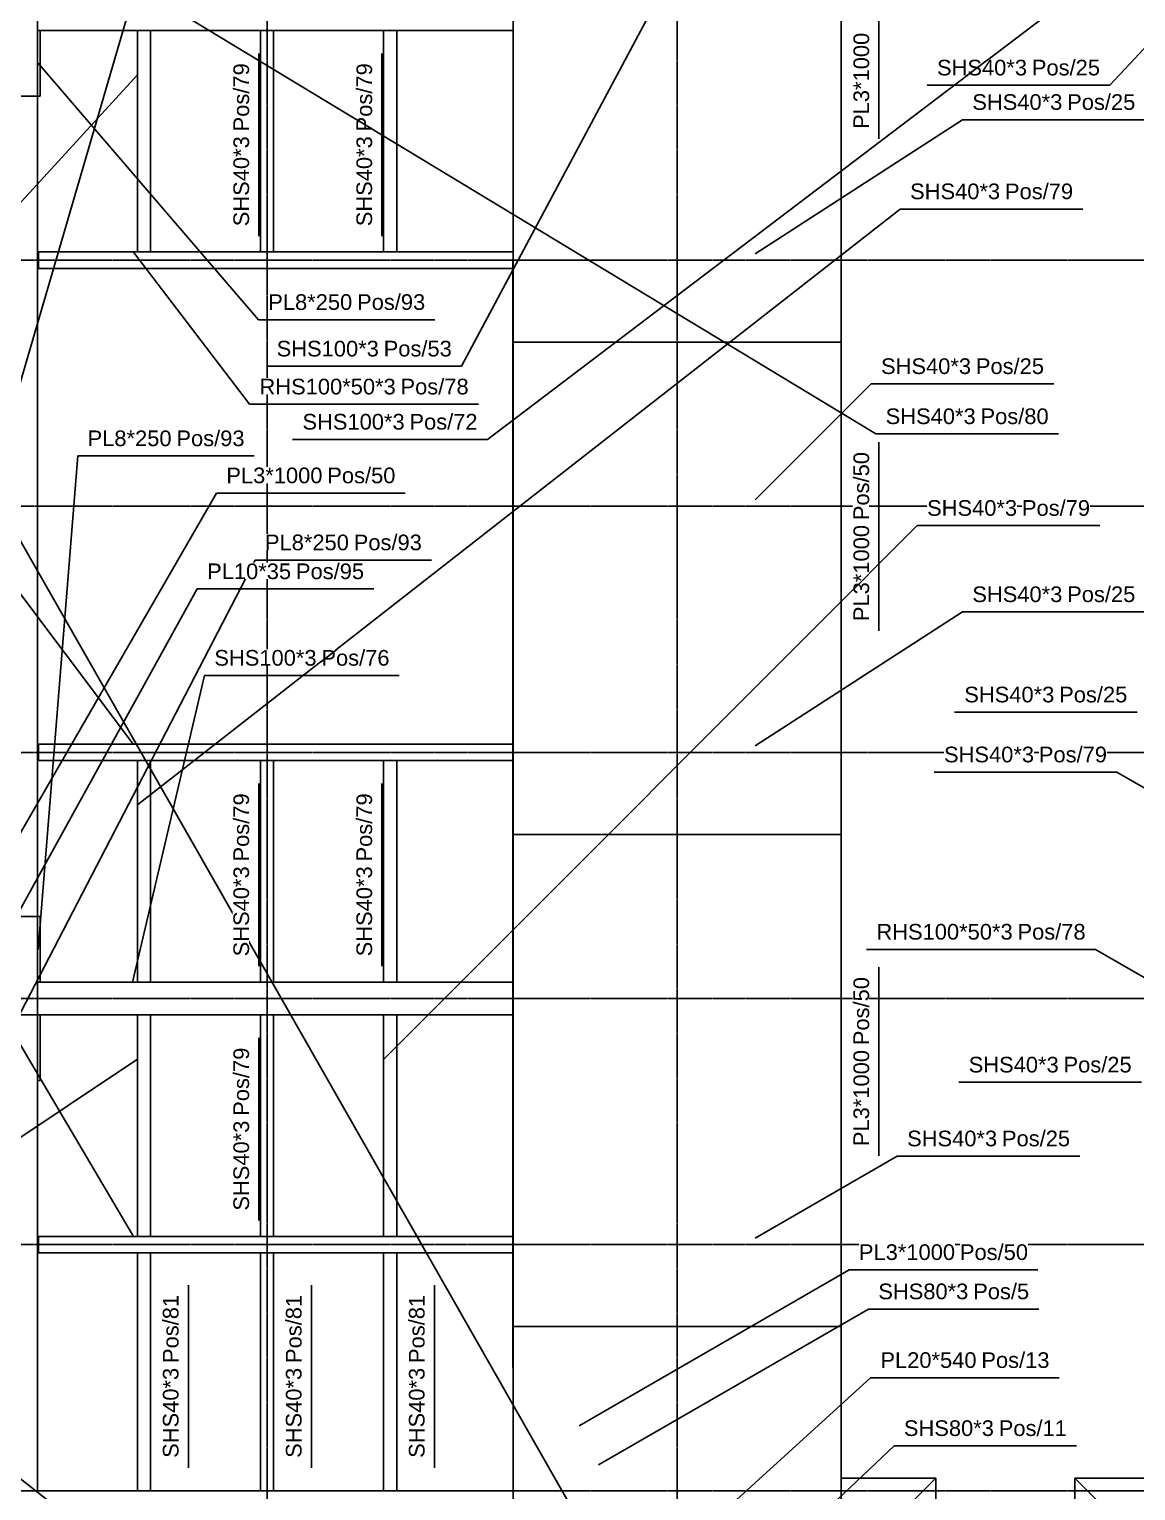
# Model space of a CAD drawing. Header units: millimetres. Extents: x -57554 to 16546, y 2142 to 98430.
# Drawn here: x 1090 to 4463, y 60922 to 65376 of the extents above; entities that cross this region are included whole.
import ezdxf

# ---------------------------------------------------------------- set-up
doc = ezdxf.new("R2010")
doc.units = ezdxf.units.MM
doc.linetypes.add('DXK_LINE_DOT3', pattern=[5.9187, 2.979, -0.9799, 0.9799, -0.9799])
doc.layers.add('S-Z2-A_TEXTUAL_ANNOTATION', color=7, linetype='Continuous')
doc.styles.add('Arial', font='ARIAL.TTF', dxfattribs={"height": 0.2})

msp = doc.modelspace()

# ---------------------------------------------------------------- linework, layer by layer
at = {"color": 1, "linetype": 'DXK_LINE_DOT3'}
for p, q in [((1815.2, 57422.3), (1815.2, 70422.3)), ((2565.2, 57422.3), (2565.2, 70422.3)), ((3065.2, 57422.3), (3065.2, 70422.3)), ((3565.2, 57422.3), (3565.2, 70422.3)), ((-6934.8, 64672.3), (15065.2, 64672.3)), ((-6934.8, 63922.3), (15065.2, 63922.3)), ((-6934.8, 63172.3), (15065.2, 63172.3)), ((-6934.8, 62422.3), (15065.2, 62422.3)), ((-6934.8, 61672.3), (15065.2, 61672.3)), ((-6934.8, 60922.3), (15065.2, 60922.3))]:
    msp.add_line(p, q, dxfattribs=at)
at = {"color": 2, "linetype": 'Continuous'}
for p, q in [((2565.2, 65922.3), (2565.2, 64422.3)), ((3565.2, 64422.3), (3565.2, 65922.3)), ((1115.2, 65472.3), (1115.2, 65172.3)), ((1115.2, 65372.3), (2565.2, 65372.3)), ((1123.2, 65372.3), (1115.2, 65372.3)), ((1123.2, 65172.3), (1123.2, 65372.3)), ((1460.2, 65372.3), (1420.2, 65372.3)), ((1420.2, 65372.3), (1420.2, 64697.3)), ((1460.2, 65372.3), (1460.2, 64697.3)), ((1835.2, 65372.3), (1795.2, 65372.3)), ((1795.2, 65372.3), (1795.2, 64697.3)), ((1835.2, 65372.3), (1835.2, 64697.3)), ((2210.2, 65372.3), (2170.2, 65372.3)), ((2170.2, 65372.3), (2170.2, 64697.3)), ((2210.2, 65372.3), (2210.2, 64697.3)), ((1115.2, 65172.3), (865.2, 65172.3)), ((1115.2, 62672.3), (1115.2, 65172.3)), ((1115.2, 65172.3), (1123.2, 65172.3)), ((1118.2, 64697.3), (2565.2, 64697.3)), ((1118.2, 64647.3), (1118.2, 64697.3)), ((1460.2, 64697.3), (1420.2, 64697.3)), ((1835.2, 64697.3), (1795.2, 64697.3)), ((2210.2, 64697.3), (2170.2, 64697.3)), ((2564.7, 64647.3), (1118.2, 64647.3)), ((2564.7, 64672.3), (2565.2, 64672.3)), ((2564.7, 63172.3), (2564.7, 64672.3)), ((3565.2, 64422.3), (2565.2, 64422.3)), ((2565.2, 64422.3), (2565.2, 62922.3)), ((2565.2, 64422.3), (3565.2, 64422.3)), ((3565.2, 62922.3), (3565.2, 64422.3)), ((1118.2, 63197.3), (2564.7, 63197.3)), ((1118.2, 63147.3), (1118.2, 63197.3)), ((2564.7, 63172.3), (2565.2, 63172.3)), ((2564.7, 61672.3), (2564.7, 63172.3)), ((2565.2, 63172.3), (2564.7, 63172.3)), ((2564.7, 63147.3), (1118.2, 63147.3)), ((1460.2, 63147.3), (1420.2, 63147.3)), ((1420.2, 63147.3), (1420.2, 62472.3)), ((1460.2, 63147.3), (1460.2, 62472.3)), ((1835.2, 63147.3), (1795.2, 63147.3)), ((1795.2, 63147.3), (1795.2, 62472.3)), ((1835.2, 63147.3), (1835.2, 62472.3)), ((2210.2, 63147.3), (2170.2, 63147.3)), ((2170.2, 63147.3), (2170.2, 62472.3)), ((2210.2, 63147.3), (2210.2, 62472.3)), ((3565.2, 62922.3), (2565.2, 62922.3)), ((2565.2, 62922.3), (2565.2, 61422.3)), ((2565.2, 62922.3), (3565.2, 62922.3)), ((3565.2, 61422.3), (3565.2, 62922.3)), ((865.2, 62672.3), (1115.2, 62672.3)), ((1115.2, 62672.3), (1115.2, 62372.3)), ((1115.2, 62672.3), (1123.2, 62672.3)), ((1123.2, 62472.3), (1123.2, 62672.3)), ((1115.2, 62472.3), (2564.7, 62472.3)), ((1115.2, 62472.3), (1123.2, 62472.3)), ((1460.2, 62472.3), (1420.2, 62472.3)), ((1835.2, 62472.3), (1795.2, 62472.3)), ((2210.2, 62472.3), (2170.2, 62472.3)), ((1115.2, 62372.3), (815.2, 62372.3)), ((1115.2, 60922.3), (1115.2, 62372.3)), ((1115.2, 62372.3), (2564.7, 62372.3)), ((1115.2, 62372.3), (1115.2, 62172.3)), ((1115.2, 62372.3), (1123.2, 62372.3)), ((1123.2, 62172.3), (1123.2, 62372.3)), ((1460.2, 62372.3), (1420.2, 62372.3)), ((1420.2, 62372.3), (1420.2, 61697.3)), ((1460.2, 62372.3), (1460.2, 61697.3)), ((1835.2, 62372.3), (1795.2, 62372.3)), ((1795.2, 62372.3), (1795.2, 61697.3)), ((1835.2, 62372.3), (1835.2, 61697.3)), ((2210.2, 62372.3), (2170.2, 62372.3)), ((2170.2, 62372.3), (2170.2, 61697.3)), ((2210.2, 62372.3), (2210.2, 61697.3)), ((1115.2, 62172.3), (1123.2, 62172.3)), ((1118.2, 61697.3), (2564.7, 61697.3)), ((1118.2, 61647.3), (1118.2, 61697.3)), ((1460.2, 61697.3), (1420.2, 61697.3)), ((1835.2, 61697.3), (1795.2, 61697.3)), ((2210.2, 61697.3), (2170.2, 61697.3)), ((2564.7, 61647.3), (1118.2, 61647.3)), ((1460.2, 61647.3), (1420.2, 61647.3)), ((1420.2, 61647.3), (1420.2, 60922.3)), ((1460.2, 60922.3), (1460.2, 61647.3)), ((1835.2, 61647.3), (1795.2, 61647.3)), ((1795.2, 61647.3), (1795.2, 60922.3)), ((1835.2, 60922.3), (1835.2, 61647.3)), ((2210.2, 61647.3), (2170.2, 61647.3)), ((2170.2, 61647.3), (2170.2, 60922.3)), ((2210.2, 60922.3), (2210.2, 61647.3)), ((2565.2, 61672.3), (2564.7, 61672.3)), ((2565.2, 61671.6), (2564.7, 61671.6)), ((2564.7, 61671.6), (2565.2, 60922.3)), ((3565.2, 61422.3), (2565.2, 61422.3)), ((2565.2, 60449.4), (2565.2, 61422.3)), ((2565.2, 61422.3), (3565.2, 61422.3)), ((3565.2, 59922.3), (3565.2, 61422.3)), ((3853.2, 60960.3), (3565.2, 60960.3)), ((3777.1, 60884.2), (3853.2, 60960.3)), ((3853.2, 59634.2), (3853.2, 60960.3)), ((4277.1, 59634.2), (4277.1, 60960.3)), ((4353.2, 60884.2), (4277.1, 60960.3)), ((4565.2, 60960.3), (4277.1, 60960.3)), ((1065.2, 60922.3), (2565.2, 60922.3)), ((2565.2, 60449.4), (2565.2, 60922.3))]:
    msp.add_line(p, q, dxfattribs=at)
at = {"layer": 'S-Z2-A_TEXTUAL_ANNOTATION'}
for p, q in [((3462.6, 66324.4), (2408, 64348.9)), ((5303.1, 66191.8), (4383.8, 65205.4)), ((3680.2, 65042.3), (3680.2, 65617.5)), ((1405.4, 65471.8), (972, 63990.6)), ((1790.2, 64745.7), (1790.2, 65302.3)), ((2165.2, 64745.7), (2165.2, 65302.3)), ((1117, 65272.5), (1788.8, 64490.8)), ((1420.6, 65237), (183.2, 63889.6)), ((3827.2, 65205.4), (4383.8, 65205.4)), ((3934.9, 65100.4), (4491.5, 65100.4)), ((3745.2, 64828.2), (4301.8, 64828.2)), ((1408.4, 64696.8), (1762, 64233.3)), ((1788.8, 64490.8), (2326.9, 64490.8)), ((1814.4, 64348.9), (2408, 64348.9)), ((3656.6, 64295.4), (4213.2, 64295.4)), ((1762, 64233.3), (2459.4, 64233.3)), ((3670.7, 64142.8), (4227.3, 64142.8)), ((1893, 64126.1), (2486.6, 64126.1)), ((3680.2, 63542.3), (3680.2, 64117.5)), ((1117, 62572), (1238.1, 64075.6)), ((1238.1, 64075.6), (1776.3, 64075.6)), ((1661, 63962.5), (2236.2, 63962.5)), ((3797, 63863.3), (4353.6, 63863.3)), ((1408.4, 63196.8), (987.2, 63755.8)), ((1778.7, 63758.3), (2316.8, 63758.3)), ((977, 62539), (1602.5, 63670.3)), ((1602.5, 63670.3), (2140.7, 63670.3)), ((3934.9, 63600.4), (4491.5, 63600.4)), ((1408.4, 61696.8), (319.9, 63537.7)), ((1405.4, 62471.8), (1624.5, 63406.6)), ((1624.5, 63406.6), (2218.2, 63406.6)), ((3910.4, 63294.7), (4467, 63294.7)), ((1790.2, 62520.7), (1790.2, 63077.3)), ((2165.2, 62520.7), (2165.2, 63077.3)), ((3848.6, 63112), (4405.1, 63112)), ((5920.6, 62237), (4405.1, 63112)), ((3642.5, 62571.8), (4339.9, 62571.8)), ((3680.2, 61942.3), (3680.2, 62517.5)), ((1790.2, 61745.7), (1790.2, 62302.3)), ((1420.6, 62237), (197.1, 61421.8)), ((3923.8, 62166.8), (4480.4, 62166.8)), ((3736.1, 61941.8), (4292.7, 61941.8)), ((2766.5, 61120.4), (3589.2, 61595.4)), ((3589.2, 61595.4), (4164.4, 61595.4)), ((1575.2, 60992.3), (1575.2, 61548.9)), ((1950.2, 60992.3), (1950.2, 61548.9)), ((2325.2, 60992.3), (2325.2, 61548.9)), ((2825.6, 61000.8), (3648.3, 61475.8)), ((3648.3, 61475.8), (4167.9, 61475.8)), ((2903.6, 60584), (3654.7, 61266.4)), ((3654.7, 61266.4), (4229.9, 61266.4)), ((1367.3, 60720.7), (973.3, 61028.6)), ((3304.7, 60660.2), (3726.3, 61059)), ((3726.3, 61059), (4282.9, 61059))]:
    msp.add_line(p, q, dxfattribs=at)

# ---------------------------------------------------------------- wipeouts: each hides what was drawn before it
msp.add_wipeout([(3650.2, 63865), (3600.2, 63865), (3600.2, 63572.3), (3650.2, 63572.3)]).dxf.layer = 'S-Z2-A_TEXTUAL_ANNOTATION'

# ---------------------------------------------------------------- next in the draw order: wipeouts: each hides what was drawn before it
for points in [[(3650.2, 64087.5), (3600.2, 64087.5), (3600.2, 63880), (3650.2, 63880)], [(4152.7, 63142), (4152.7, 63192), (3878.6, 63192), (3878.6, 63142)]]:
    msp.add_wipeout(points).dxf.layer = 'S-Z2-A_TEXTUAL_ANNOTATION'

# ---------------------------------------------------------------- next in the draw order: linework, layer by layer
msp.add_line((3303.1, 63941.8), (3656.6, 64295.4), dxfattribs=at)

# ---------------------------------------------------------------- next in the draw order: texts
at = {"layer": 'S-Z2-A_TEXTUAL_ANNOTATION', "style": 'Arial'}
for s, p in [('Pos/50', (3650.2, 63880)), ('PL3*1000', (3650.2, 63572.3))]:
    msp.add_text(s, height=47.75, rotation=90.0002, dxfattribs=at).set_placement(p)

# ---------------------------------------------------------------- next in the draw order: wipeouts: each hides what was drawn before it
msp.add_wipeout([(4375.1, 63142), (4375.1, 63192), (4167.7, 63192), (4167.7, 63142)]).dxf.layer = 'S-Z2-A_TEXTUAL_ANNOTATION'

# ---------------------------------------------------------------- next in the draw order: linework, layer by layer
at = {"layer": 'S-Z2-A_TEXTUAL_ANNOTATION'}
msp.add_line((-269.6, 66152.8), (4880.4, 57123), dxfattribs=at)

# ---------------------------------------------------------------- next in the draw order: texts
at = {"layer": 'S-Z2-A_TEXTUAL_ANNOTATION', "style": 'Arial'}
for s, p in [('SHS40*3', (3878.6, 63142)), ('Pos/79', (4167.7, 63142))]:
    msp.add_text(s, height=47.75, dxfattribs=at).set_placement(p)

# ---------------------------------------------------------------- next in the draw order: wipeouts: each hides what was drawn before it
for points in [[(3650.2, 65365), (3600.2, 65365), (3600.2, 65072.3), (3650.2, 65072.3)], [(4131.4, 65235.4), (4131.4, 65285.4), (3857.2, 65285.4), (3857.2, 65235.4)], [(4239, 65130.4), (4239, 65180.4), (3964.9, 65180.4), (3964.9, 65130.4)], [(1760.2, 65049.8), (1710.2, 65049.8), (1710.2, 64775.7), (1760.2, 64775.7)], [(2074.5, 64520.8), (2074.5, 64570.8), (1818.8, 64570.8), (1818.8, 64520.8)], [(2155.6, 64378.9), (2155.6, 64428.9), (1844.4, 64428.9), (1844.4, 64378.9)], [(3960.7, 64325.4), (3960.7, 64375.4), (3686.6, 64375.4), (3686.6, 64325.4)], [(2206.9, 64263.3), (2206.9, 64313.3), (1792, 64313.3), (1792, 64263.3)], [(1983.7, 63992.5), (1983.7, 64042.5), (1691, 64042.5), (1691, 63992.5)], [(4101.1, 63893.3), (4101.1, 63943.3), (3827, 63943.3), (3827, 63893.3)], [(2064.3, 63788.3), (2064.3, 63838.3), (1808.7, 63838.3), (1808.7, 63788.3)], [(4239, 63630.4), (4239, 63680.4), (3964.9, 63680.4), (3964.9, 63630.4)], [(1965.7, 63436.6), (1965.7, 63486.6), (1654.5, 63486.6), (1654.5, 63436.6)], [(4214.6, 63324.7), (4214.6, 63374.7), (3940.4, 63374.7), (3940.4, 63324.7)], [(2135.2, 62824.8), (2085.2, 62824.8), (2085.2, 62550.7), (2135.2, 62550.7)], [(3650.2, 62265), (3600.2, 62265), (3600.2, 61972.3), (3650.2, 61972.3)], [(4227.9, 62196.8), (4227.9, 62246.8), (3953.8, 62246.8), (3953.8, 62196.8)], [(1760.2, 62049.8), (1710.2, 62049.8), (1710.2, 61775.7), (1760.2, 61775.7)], [(4040.2, 61971.8), (4040.2, 62021.8), (3766.1, 62021.8), (3766.1, 61971.8)], [(3912, 61625.4), (3912, 61675.4), (3619.2, 61675.4), (3619.2, 61625.4)], [(3952.5, 61505.8), (3952.5, 61555.8), (3678.3, 61555.8), (3678.3, 61505.8)], [(3977.4, 61296.4), (3977.4, 61346.4), (3684.7, 61346.4), (3684.7, 61296.4)], [(1920.2, 61296.4), (1870.2, 61296.4), (1870.2, 61022.3), (1920.2, 61022.3)], [(2295.2, 61296.4), (2245.2, 61296.4), (2245.2, 61022.3), (2295.2, 61022.3)], [(4030.4, 61089), (4030.4, 61139), (3756.3, 61139), (3756.3, 61089)]]:
    msp.add_wipeout(points).dxf.layer = 'S-Z2-A_TEXTUAL_ANNOTATION'

# ---------------------------------------------------------------- next in the draw order: linework, layer by layer
at = {"layer": 'S-Z2-A_TEXTUAL_ANNOTATION'}
for p, q in [((3303.1, 64691.8), (3934.9, 65100.4)), ((-189, 60758.3), (1661, 63962.5)), ((1009, 62272.5), (1778.7, 63758.3)), ((3303.1, 63191.8), (3934.9, 63600.4)), ((3303.1, 61691.8), (3736.1, 61941.8))]:
    msp.add_line(p, q, dxfattribs=at)

# ---------------------------------------------------------------- next in the draw order: texts
at = {"layer": 'S-Z2-A_TEXTUAL_ANNOTATION', "style": 'Arial'}
msp.add_text('PL3*1000', height=47.75, rotation=90.0002, dxfattribs=at).set_placement((3650.2, 65072.3))

# ---------------------------------------------------------------- next in the draw order: wipeouts: each hides what was drawn before it
for points in [[(1760.2, 65272.3), (1710.2, 65272.3), (1710.2, 65064.8), (1760.2, 65064.8)], [(4353.8, 65235.4), (4353.8, 65285.4), (4146.4, 65285.4), (4146.4, 65235.4)], [(4461.5, 65130.4), (4461.5, 65180.4), (4254, 65180.4), (4254, 65130.4)], [(2296.9, 64520.8), (2296.9, 64570.8), (2089.5, 64570.8), (2089.5, 64520.8)], [(2378, 64378.9), (2378, 64428.9), (2170.6, 64428.9), (2170.6, 64378.9)], [(4183.2, 64325.4), (4183.2, 64375.4), (3975.7, 64375.4), (3975.7, 64325.4)], [(2429.4, 64263.3), (2429.4, 64313.3), (2221.9, 64313.3), (2221.9, 64263.3)], [(2206.2, 63992.5), (2206.2, 64042.5), (1998.7, 64042.5), (1998.7, 63992.5)], [(4323.6, 63893.3), (4323.6, 63943.3), (4116.1, 63943.3), (4116.1, 63893.3)], [(4461.5, 63630.4), (4461.5, 63680.4), (4254, 63680.4), (4254, 63630.4)], [(2188.2, 63436.6), (2188.2, 63486.6), (1980.7, 63486.6), (1980.7, 63436.6)], [(4437, 63324.7), (4437, 63374.7), (4229.6, 63374.7), (4229.6, 63324.7)], [(3650.2, 62487.5), (3600.2, 62487.5), (3600.2, 62280), (3650.2, 62280)], [(4450.4, 62196.8), (4450.4, 62246.8), (4242.9, 62246.8), (4242.9, 62196.8)], [(4262.7, 61971.8), (4262.7, 62021.8), (4055.2, 62021.8), (4055.2, 61971.8)], [(4134.4, 61625.4), (4134.4, 61675.4), (3927, 61675.4), (3927, 61625.4)], [(1920.2, 61518.9), (1870.2, 61518.9), (1870.2, 61311.4), (1920.2, 61311.4)], [(2295.2, 61518.9), (2245.2, 61518.9), (2245.2, 61311.4), (2295.2, 61311.4)], [(4137.9, 61505.8), (4137.9, 61555.8), (3967.5, 61555.8), (3967.5, 61505.8)], [(4199.9, 61296.4), (4199.9, 61346.4), (3992.4, 61346.4), (3992.4, 61296.4)], [(4252.9, 61089), (4252.9, 61139), (4045.4, 61139), (4045.4, 61089)]]:
    msp.add_wipeout(points).dxf.layer = 'S-Z2-A_TEXTUAL_ANNOTATION'

# ---------------------------------------------------------------- next in the draw order: linework, layer by layer
at = {"layer": 'S-Z2-A_TEXTUAL_ANNOTATION'}
for p, q in [((2170.6, 62237), (3797, 63863.3)), ((5855.4, 61696.8), (4339.9, 62571.8))]:
    msp.add_line(p, q, dxfattribs=at)

# ---------------------------------------------------------------- next in the draw order: texts
at = {"layer": 'S-Z2-A_TEXTUAL_ANNOTATION', "style": 'Arial'}
for s, p in [('Pos/79', (1760.2, 65064.8)), ('SHS40*3', (1760.2, 64775.7)), ('Pos/50', (3650.2, 62280)), ('PL3*1000', (3650.2, 61972.3)), ('Pos/81', (1920.2, 61311.4)), ('Pos/81', (2295.2, 61311.4)), ('SHS40*3', (1920.2, 61022.3)), ('SHS40*3', (2295.2, 61022.3))]:
    msp.add_text(s, height=47.75, rotation=90.0002, dxfattribs=at).set_placement(p)
for s, height, p in [('SHS40*3', 47.75, (3857.2, 65235.4)), ('Pos/25', 47.75, (4146.4, 65235.4)), ('SHS40*3', 47.75, (3964.9, 65130.4)), ('Pos/25', 47.75, (4254, 65130.4)), ('PL8*250', 47.75, (1818.8, 64520.8)), ('Pos/93', 47.75, (2089.5, 64520.8)), ('SHS100*3', 47.75, (1844.4, 64378.9)), ('Pos/53', 47.75, (2170.6, 64378.9)), ('SHS40*3', 47.75, (3686.6, 64325.4)), ('Pos/25', 47.75, (3975.7, 64325.4)), ('RHS100*50*3', 47.754, (1792, 64263.3)), ('Pos/78', 47.75, (2221.9, 64263.3)), ('PL3*1000', 47.75, (1691, 63992.5)), ('Pos/50', 47.75, (1998.7, 63992.5)), ('SHS40*3', 47.75, (3827, 63893.3)), ('Pos/79', 47.75, (4116.1, 63893.3)), ('SHS40*3', 47.75, (3964.9, 63630.4)), ('Pos/25', 47.75, (4254, 63630.4)), ('SHS100*3', 47.75, (1654.5, 63436.6)), ('Pos/76', 47.75, (1980.7, 63436.6)), ('SHS40*3', 47.75, (3940.4, 63324.7)), ('Pos/25', 47.75, (4229.6, 63324.7)), ('SHS40*3', 47.75, (3953.8, 62196.8)), ('Pos/25', 47.75, (4242.9, 62196.8)), ('SHS40*3', 47.75, (3766.1, 61971.8)), ('Pos/25', 47.75, (4055.2, 61971.8)), ('PL3*1000', 47.75, (3619.2, 61625.4)), ('Pos/50', 47.75, (3927, 61625.4)), ('Pos/5', 47.75, (3967.5, 61505.8)), ('SHS80*3', 47.75, (3678.3, 61505.8)), ('PL20*540', 47.75, (3684.7, 61296.4)), ('Pos/13', 47.75, (3992.4, 61296.4)), ('SHS80*3', 47.75, (3756.3, 61089)), ('Pos/11', 47.75, (4045.4, 61089))]:
    msp.add_text(s, height=height, dxfattribs=at).set_placement(p)

# ---------------------------------------------------------------- next in the draw order: wipeouts: each hides what was drawn before it
for points in [[(4049.4, 64858.2), (4049.4, 64908.2), (3775.2, 64908.2), (3775.2, 64858.2)], [(1760.2, 62824.8), (1710.2, 62824.8), (1710.2, 62550.7), (1760.2, 62550.7)], [(1760.2, 62272.3), (1710.2, 62272.3), (1710.2, 62064.8), (1760.2, 62064.8)], [(1545.2, 61296.4), (1495.2, 61296.4), (1495.2, 61022.3), (1545.2, 61022.3)]]:
    msp.add_wipeout(points).dxf.layer = 'S-Z2-A_TEXTUAL_ANNOTATION'

# ---------------------------------------------------------------- next in the draw order: texts
for s, p in [('Pos/79', (1760.2, 62064.8)), ('SHS40*3', (1760.2, 61775.7))]:
    msp.add_text(s, height=47.75, rotation=90.0002, dxfattribs=at).set_placement(p)

# ---------------------------------------------------------------- next in the draw order: wipeouts: each hides what was drawn before it
for points in [[(4271.8, 64858.2), (4271.8, 64908.2), (4064.4, 64908.2), (4064.4, 64858.2)], [(2286.8, 63788.3), (2286.8, 63838.3), (2079.3, 63838.3), (2079.3, 63788.3)], [(1760.2, 63047.3), (1710.2, 63047.3), (1710.2, 62839.8), (1760.2, 62839.8)], [(4087.5, 62601.8), (4087.5, 62651.8), (3672.5, 62651.8), (3672.5, 62601.8)], [(1545.2, 61518.9), (1495.2, 61518.9), (1495.2, 61311.4), (1545.2, 61311.4)]]:
    msp.add_wipeout(points).dxf.layer = 'S-Z2-A_TEXTUAL_ANNOTATION'

# ---------------------------------------------------------------- next in the draw order: linework, layer by layer
at = {"layer": 'S-Z2-A_TEXTUAL_ANNOTATION'}
msp.add_line((1420.6, 63012), (3745.2, 64828.2), dxfattribs=at)

# ---------------------------------------------------------------- next in the draw order: texts
at = {"layer": 'S-Z2-A_TEXTUAL_ANNOTATION', "style": 'Arial'}
for s, p in [('SHS40*3', (3775.2, 64858.2)), ('Pos/79', (4064.4, 64858.2)), ('PL8*250', (1808.7, 63788.3)), ('Pos/93', (2079.3, 63788.3))]:
    msp.add_text(s, height=47.75, dxfattribs=at).set_placement(p)
for s, p in [('Pos/79', (1760.2, 62839.8)), ('SHS40*3', (1760.2, 62550.7)), ('Pos/81', (1545.2, 61311.4)), ('SHS40*3', (1545.2, 61022.3))]:
    msp.add_text(s, height=47.75, rotation=90.0002, dxfattribs=at).set_placement(p)

# ---------------------------------------------------------------- next in the draw order: wipeouts: each hides what was drawn before it
msp.add_wipeout([(4309.9, 62601.8), (4309.9, 62651.8), (4102.5, 62651.8), (4102.5, 62601.8)]).dxf.layer = 'S-Z2-A_TEXTUAL_ANNOTATION'

# ---------------------------------------------------------------- next in the draw order: texts
for s, height, p in [('RHS100*50*3', 47.754, (3672.5, 62601.8)), ('Pos/78', 47.75, (4102.5, 62601.8))]:
    msp.add_text(s, height=height, dxfattribs=at).set_placement(p)

# ---------------------------------------------------------------- next in the draw order: wipeouts: each hides what was drawn before it
for points in [[(2135.2, 65049.8), (2085.2, 65049.8), (2085.2, 64775.7), (2135.2, 64775.7)], [(3974.9, 64172.8), (3974.9, 64222.8), (3700.7, 64222.8), (3700.7, 64172.8)], [(1888.2, 63700.3), (1888.2, 63750.3), (1632.5, 63750.3), (1632.5, 63700.3)], [(2135.2, 63047.3), (2085.2, 63047.3), (2085.2, 62839.8), (2135.2, 62839.8)]]:
    msp.add_wipeout(points).dxf.layer = 'S-Z2-A_TEXTUAL_ANNOTATION'

# ---------------------------------------------------------------- next in the draw order: texts
for s, p in [('Pos/79', (2135.2, 62839.8)), ('SHS40*3', (2135.2, 62550.7))]:
    msp.add_text(s, height=47.75, rotation=90.0002, dxfattribs=at).set_placement(p)

# ---------------------------------------------------------------- next in the draw order: wipeouts: each hides what was drawn before it
for points in [[(2135.2, 65272.3), (2085.2, 65272.3), (2085.2, 65064.8), (2135.2, 65064.8)], [(4197.3, 64172.8), (4197.3, 64222.8), (3989.9, 64222.8), (3989.9, 64172.8)], [(2110.7, 63700.3), (2110.7, 63750.3), (1903.2, 63750.3), (1903.2, 63700.3)]]:
    msp.add_wipeout(points).dxf.layer = 'S-Z2-A_TEXTUAL_ANNOTATION'

# ---------------------------------------------------------------- next in the draw order: linework, layer by layer
at = {"layer": 'S-Z2-A_TEXTUAL_ANNOTATION'}
for p, q in [((-269.6, 66527.8), (3670.7, 64142.8)), ((5462.6, 66384.4), (2486.6, 64126.1))]:
    msp.add_line(p, q, dxfattribs=at)

# ---------------------------------------------------------------- next in the draw order: texts
at = {"layer": 'S-Z2-A_TEXTUAL_ANNOTATION', "style": 'Arial'}
for s, p in [('Pos/79', (2135.2, 65064.8)), ('SHS40*3', (2135.2, 64775.7))]:
    msp.add_text(s, height=47.75, rotation=90.0002, dxfattribs=at).set_placement(p)
for s, p in [('SHS40*3', (3700.7, 64172.8)), ('Pos/80', (3989.9, 64172.8)), ('PL10*35', (1632.5, 63700.3)), ('Pos/95', (1903.2, 63700.3))]:
    msp.add_text(s, height=47.75, dxfattribs=at).set_placement(p)

# ---------------------------------------------------------------- next in the draw order: wipeouts: each hides what was drawn before it
for points in [[(2234.1, 64156.1), (2234.1, 64206.1), (1923, 64206.1), (1923, 64156.1)], [(1523.8, 64105.6), (1523.8, 64155.6), (1268.1, 64155.6), (1268.1, 64105.6)]]:
    msp.add_wipeout(points).dxf.layer = 'S-Z2-A_TEXTUAL_ANNOTATION'

# ---------------------------------------------------------------- next in the draw order: wipeouts: each hides what was drawn before it
for points in [[(2456.6, 64156.1), (2456.6, 64206.1), (2249.1, 64206.1), (2249.1, 64156.1)], [(1746.3, 64105.6), (1746.3, 64155.6), (1538.8, 64155.6), (1538.8, 64105.6)]]:
    msp.add_wipeout(points).dxf.layer = 'S-Z2-A_TEXTUAL_ANNOTATION'

# ---------------------------------------------------------------- next in the draw order: texts
for s, p in [('SHS100*3', (1923, 64156.1)), ('Pos/72', (2249.1, 64156.1)), ('PL8*250', (1268.1, 64105.6)), ('Pos/93', (1538.8, 64105.6))]:
    msp.add_text(s, height=47.75, dxfattribs=at).set_placement(p)

doc.saveas('drawing.dxf')
